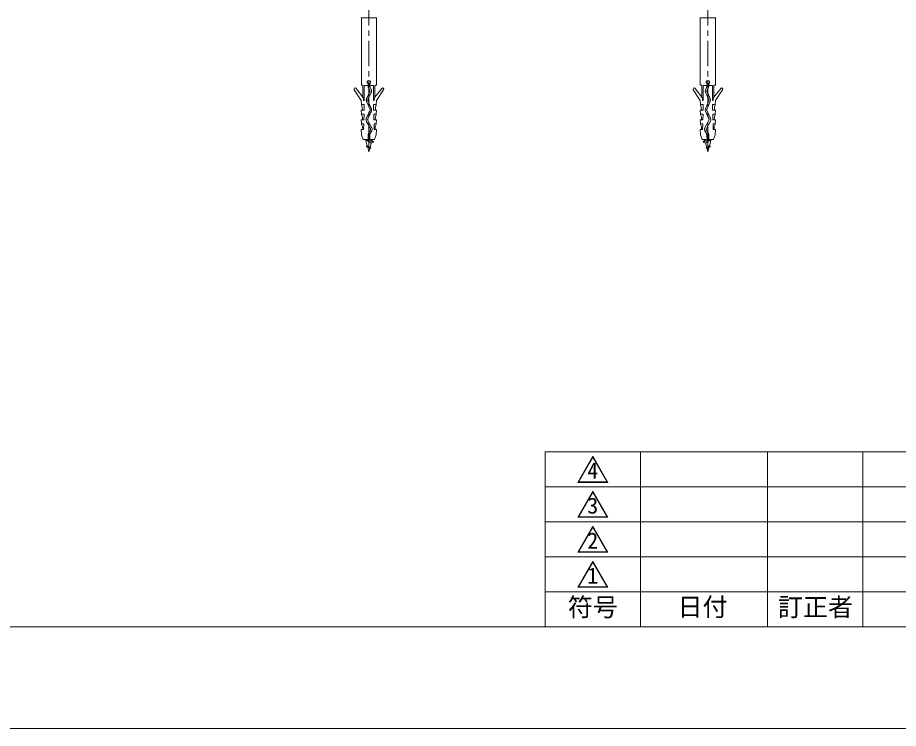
# Model space of a CAD drawing. Units: millimetres, scale not verified. Extents: x -840 to 840, y -594 to 594.
# Drawn here: x -119.9 to 226.4, y -594 to -314.4 of the extents above; entities that cross this region are included whole.
import ezdxf
from ezdxf.enums import TextEntityAlignment as Align

# ---------------------------------------------------------------- set-up
doc = ezdxf.new("R2010")
doc.units = ezdxf.units.MM
doc.header["$LTSCALE"] = 2
doc.linetypes.add('CHAIN1', pattern=[8, 5, -1, 1, -1])
for name, color, linetype, lineweight in [('0-0_輪郭線', 2, 'Continuous', 9), ('0-1_図面枠', 7, 'Continuous', 9), ('0-2_文字', 5, 'Continuous', 9), ('0-3_表題欄', 7, 'Continuous', 9), ('0-B_部材(ﾋﾞｽ類)', 7, 'Continuous', 9), ('0-C_中心線', 2, 'CHAIN1', 9)]:
    doc.layers.add(name, color=color, linetype=linetype, lineweight=lineweight)
doc.layers.add('0-4_0', color=7, linetype='Continuous')
doc.styles.add('ＭＳ ゴシック', font='')
doc.styles.get('ＭＳ ゴシック').set_extended_font_data('MS Gothic')

# ---------------------------------------------------------------- blocks, each defined once
blk = doc.blocks.new('囲い文字1')
at = {"layer": '0-2_文字'}
for p, q in [((0.038, -21.863), (-0.078, -21.863)), ((0.269, -21.463), (0.153, -21.463)), ((0.5, -21.063), (0.384, -21.063)), ((0.731, -20.663), (0.615, -20.663)), ((0.934, -20.263), (0.846, -20.263)), ((1.022, -20.263), (0.934, -20.263)), ((1.253, -20.663), (1.137, -20.663)), ((1.484, -21.063), (1.368, -21.063)), ((1.715, -21.463), (1.599, -21.463)), ((1.946, -21.863), (1.83, -21.863)), ((-1.117, -23.863), (-1.232, -23.863)), ((-0.886, -23.463), (-1.001, -23.463)), ((-0.655, -23.063), (-0.77, -23.063)), ((-0.424, -22.663), (-0.539, -22.663)), ((-0.193, -22.263), (-0.309, -22.263)), ((2.177, -22.263), (2.061, -22.263)), ((2.408, -22.663), (2.292, -22.663)), ((2.638, -23.063), (2.523, -23.063)), ((2.869, -23.463), (2.754, -23.463)), ((3.1, -23.863), (2.985, -23.863)), ((-2.272, -25.863), (-2.387, -25.863)), ((-2.041, -25.463), (-2.156, -25.463)), ((-1.81, -25.063), (-1.925, -25.063)), ((-1.579, -24.663), (-1.694, -24.663)), ((-1.348, -24.263), (-1.463, -24.263)), ((3.331, -24.263), (3.216, -24.263)), ((3.562, -24.663), (3.447, -24.663)), ((3.793, -25.063), (3.678, -25.063)), ((4.024, -25.463), (3.909, -25.463)), ((4.255, -25.863), (4.14, -25.863))]:
    blk.add_line(p, q, dxfattribs=at)
for points in [[(-2.329, -25.963), (0.934, -20.311), (0.934, -20.111), (-2.502, -26.063)], [(0.934, -20.311), (4.197, -25.963), (4.37, -26.063), (0.934, -20.111)], [(4.197, -25.963), (-2.329, -25.963), (-2.502, -26.063), (4.37, -26.063)]]:
    blk.add_lwpolyline(points, close=True, dxfattribs=at)
at = {"layer": '0-2_文字', "style": 'ＭＳ ゴシック'}
blk.add_text('1', height=3.651, dxfattribs=at).set_placement((-0.301, -26.315), align=Align.BOTTOM_LEFT)
blk = doc.blocks.new('U37')
at = {"layer": '0-4_0', "xscale": 3.446988, "yscale": 3.446988}
blk.add_blockref('囲い文字1', (8.327, 89.667), dxfattribs=at)
blk = doc.blocks.new('囲い文字2')
at = {"layer": '0-2_文字'}
for p, q in [((-13.922, 36.216), (-14.038, 36.216)), ((-13.691, 36.616), (-13.807, 36.616)), ((-13.488, 37.016), (-13.576, 37.016)), ((-13.4, 37.016), (-13.488, 37.016)), ((-13.169, 36.616), (-13.285, 36.616)), ((-12.938, 36.216), (-13.054, 36.216)), ((-15.077, 34.216), (-15.193, 34.216)), ((-14.846, 34.616), (-14.962, 34.616)), ((-14.615, 35.016), (-14.731, 35.016)), ((-14.384, 35.416), (-14.5, 35.416)), ((-14.153, 35.816), (-14.269, 35.816)), ((-12.707, 35.816), (-12.823, 35.816)), ((-12.477, 35.416), (-12.592, 35.416)), ((-12.246, 35.016), (-12.361, 35.016)), ((-12.015, 34.616), (-12.13, 34.616)), ((-11.784, 34.216), (-11.899, 34.216)), ((-16.232, 32.216), (-16.347, 32.216)), ((-16.001, 32.616), (-16.116, 32.616)), ((-15.77, 33.016), (-15.885, 33.016)), ((-15.539, 33.416), (-15.654, 33.416)), ((-15.308, 33.816), (-15.424, 33.816)), ((-11.553, 33.816), (-11.668, 33.816)), ((-11.322, 33.416), (-11.437, 33.416)), ((-11.091, 33.016), (-11.206, 33.016)), ((-10.86, 32.616), (-10.975, 32.616)), ((-10.629, 32.216), (-10.745, 32.216)), ((-16.694, 31.416), (-16.809, 31.416)), ((-16.463, 31.816), (-16.578, 31.816)), ((-10.398, 31.816), (-10.514, 31.816)), ((-10.167, 31.416), (-10.283, 31.416))]:
    blk.add_line(p, q, dxfattribs=at)
for points in [[(-16.751, 31.316), (-13.488, 36.968), (-13.488, 37.168), (-16.925, 31.216)], [(-13.488, 36.968), (-10.225, 31.316), (-10.052, 31.216), (-13.488, 37.168)], [(-10.225, 31.316), (-16.751, 31.316), (-16.925, 31.216), (-10.052, 31.216)]]:
    blk.add_lwpolyline(points, close=True, dxfattribs=at)
at = {"layer": '0-2_文字', "style": 'ＭＳ ゴシック'}
blk.add_text('2', height=3.651, dxfattribs=at).set_placement((-14.724, 30.963), align=Align.BOTTOM_LEFT)
blk = doc.blocks.new('U38')
at = {"layer": '0-4_0', "xscale": 3.446988, "yscale": 3.446988}
blk.add_blockref('囲い文字2', (58.041, -107.772), dxfattribs=at)
blk = doc.blocks.new('囲い文字3')
at = {"layer": '0-2_文字'}
for p, q in [((-5.042, 20.2), (-5.13, 20.2)), ((-4.954, 20.2), (-5.042, 20.2)), ((-6.169, 18.2), (-6.284, 18.2)), ((-5.938, 18.6), (-6.054, 18.6)), ((-5.707, 19), (-5.823, 19)), ((-5.476, 19.4), (-5.592, 19.4)), ((-5.245, 19.8), (-5.361, 19.8)), ((-4.723, 19.8), (-4.839, 19.8)), ((-4.492, 19.4), (-4.608, 19.4)), ((-4.261, 19), (-4.377, 19)), ((-4.03, 18.6), (-4.146, 18.6)), ((-3.799, 18.2), (-3.915, 18.2)), ((-7.324, 16.2), (-7.439, 16.2)), ((-7.093, 16.6), (-7.208, 16.6)), ((-6.862, 17), (-6.977, 17)), ((-6.631, 17.4), (-6.746, 17.4)), ((-6.4, 17.8), (-6.515, 17.8)), ((-3.568, 17.8), (-3.684, 17.8)), ((-3.337, 17.4), (-3.453, 17.4)), ((-3.107, 17), (-3.222, 17)), ((-2.876, 16.6), (-2.991, 16.6)), ((-2.645, 16.2), (-2.76, 16.2)), ((-8.247, 14.6), (-8.363, 14.6)), ((-8.017, 15), (-8.132, 15)), ((-7.786, 15.4), (-7.901, 15.4)), ((-7.555, 15.8), (-7.67, 15.8)), ((-2.414, 15.8), (-2.529, 15.8)), ((-2.183, 15.4), (-2.298, 15.4)), ((-1.952, 15), (-2.067, 15)), ((-1.721, 14.6), (-1.836, 14.6))]:
    blk.add_line(p, q, dxfattribs=at)
for points in [[(-8.305, 14.5), (-5.042, 20.152), (-5.042, 20.352), (-8.478, 14.4)], [(-5.042, 20.152), (-1.779, 14.5), (-1.605, 14.4), (-5.042, 20.352)], [(-1.779, 14.5), (-8.305, 14.5), (-8.478, 14.4), (-1.605, 14.4)]]:
    blk.add_lwpolyline(points, close=True, dxfattribs=at)
at = {"layer": '0-2_文字', "style": 'ＭＳ ゴシック'}
blk.add_text('3', height=3.651, dxfattribs=at).set_placement((-6.277, 14.147), align=Align.BOTTOM_LEFT)
blk = doc.blocks.new('U39')
at = {"layer": '0-4_0', "xscale": 3.446988, "yscale": 3.446988}
blk.add_blockref('囲い文字3', (28.926, -49.807), dxfattribs=at)
blk = doc.blocks.new('囲い文字4')
at = {"layer": '0-2_文字'}
for p, q in [((-5.662, 16.376), (-5.75, 16.376)), ((-5.574, 16.376), (-5.662, 16.376)), ((-6.789, 14.376), (-6.904, 14.376)), ((-6.558, 14.776), (-6.673, 14.776)), ((-6.327, 15.176), (-6.442, 15.176)), ((-6.096, 15.576), (-6.211, 15.576)), ((-5.865, 15.976), (-5.981, 15.976)), ((-5.343, 15.976), (-5.458, 15.976)), ((-5.112, 15.576), (-5.227, 15.576)), ((-4.881, 15.176), (-4.997, 15.176)), ((-4.65, 14.776), (-4.766, 14.776)), ((-4.419, 14.376), (-4.535, 14.376)), ((-7.944, 12.376), (-8.059, 12.376)), ((-7.713, 12.776), (-7.828, 12.776)), ((-7.482, 13.176), (-7.597, 13.176)), ((-7.251, 13.576), (-7.366, 13.576)), ((-7.02, 13.976), (-7.135, 13.976)), ((-4.188, 13.976), (-4.304, 13.976)), ((-3.957, 13.576), (-4.073, 13.576)), ((-3.726, 13.176), (-3.842, 13.176)), ((-3.495, 12.776), (-3.611, 12.776)), ((-3.264, 12.376), (-3.38, 12.376)), ((-8.867, 10.776), (-8.983, 10.776)), ((-8.636, 11.176), (-8.752, 11.176)), ((-8.405, 11.576), (-8.521, 11.576)), ((-8.174, 11.976), (-8.29, 11.976)), ((-3.034, 11.976), (-3.149, 11.976)), ((-2.803, 11.576), (-2.918, 11.576)), ((-2.572, 11.176), (-2.687, 11.176)), ((-2.341, 10.776), (-2.456, 10.776))]:
    blk.add_line(p, q, dxfattribs=at)
for points in [[(-8.925, 10.676), (-5.662, 16.328), (-5.662, 16.528), (-9.098, 10.576)], [(-5.662, 16.328), (-2.398, 10.676), (-2.225, 10.576), (-5.662, 16.528)], [(-2.398, 10.676), (-8.925, 10.676), (-9.098, 10.576), (-2.225, 10.576)]]:
    blk.add_lwpolyline(points, close=True, dxfattribs=at)
at = {"layer": '0-2_文字', "style": 'ＭＳ ゴシック'}
blk.add_text('4', height=3.651, dxfattribs=at).set_placement((-6.897, 10.323), align=Align.BOTTOM_LEFT)
blk = doc.blocks.new('U40')
at = {"layer": '0-4_0', "xscale": 3.446988, "yscale": 3.446988}
blk.add_blockref('囲い文字4', (31.063, -36.626), dxfattribs=at)
blk = doc.blocks.new('T16')
at = {"layer": '0-3_表題欄'}
for p, q in [((0, 137.5), (900, 137.5)), ((0, 0), (0, 137.5)), ((75, 0), (75, 137.5)), ((175, 0), (175, 137.5)), ((250, 0), (250, 137.5)), ((0, 110), (900, 110)), ((0, 82.5), (900, 82.5)), ((0, 55), (900, 55)), ((0, 27.5), (900, 27.5)), ((0, 0), (900, 0))]:
    blk.add_line(p, q, dxfattribs=at)
for name, p in [('U40', (25.953, 113.75)), ('U39', (25.953, 86.25)), ('U38', (25.953, 58.75)), ('U37', (25.953, 31.25))]:
    blk.add_blockref(name, p, dxfattribs=at)
at = {"layer": '0-3_表題欄', "style": 'ＭＳ ゴシック'}
for s, p in [('符号', (17.895, 3.902)), ('日付', (104.172, 4.044)), ('訂正者', (183.145, 3.939))]:
    blk.add_text(s, height=14.43, dxfattribs=at).set_placement(p, align=Align.BOTTOM_LEFT)

msp = doc.modelspace()

# ---------------------------------------------------------------- linework, layer by layer
at = {"layer": '0-0_輪郭線'}
msp.add_lwpolyline([(800, 554), (-800, 554), (-800, -554), (800, -554)], close=True, dxfattribs=at)
at = {"layer": '0-1_図面枠'}
msp.add_lwpolyline([(840, -594), (840, 594), (-840, 594), (-840, -594)], close=True, dxfattribs=at)
at = {"layer": '0-B_部材(ﾋﾞｽ類)'}
for p, q in [((15.238, -314.451), (21.238, -314.451)), ((154.531, -314.451), (148.531, -314.451)), ((17.89, -341.154), (17.89, -340.363)), ((17.923, -341.154), (17.923, -340.344)), ((18.575, -343.147), (17.995, -341.696)), ((18.606, -343.135), (18.035, -341.707)), ((18.554, -340.344), (18.554, -341.154)), ((18.587, -340.363), (18.587, -341.154)), ((18.611, -341.45), (19.191, -342.9)), ((18.653, -341.465), (19.222, -342.889)), ((151.117, -341.465), (150.548, -342.889)), ((151.159, -341.45), (150.579, -342.9)), ((151.164, -343.135), (151.735, -341.707)), ((151.183, -340.363), (151.183, -341.154)), ((151.195, -343.147), (151.775, -341.696)), ((151.216, -340.344), (151.216, -341.154)), ((151.847, -341.154), (151.847, -340.344)), ((151.88, -341.154), (151.88, -340.363)), ((16.059, -345.939), (15.861, -345.68)), ((17.304, -346.404), (18.571, -343.452)), ((17.334, -346.418), (18.602, -343.465)), ((19.169, -343.742), (17.821, -346.649)), ((19.199, -343.756), (17.851, -346.663)), ((20.418, -345.939), (20.616, -345.68)), ((149.352, -345.939), (149.154, -345.68)), ((150.571, -343.756), (151.919, -346.663)), ((150.601, -343.742), (151.949, -346.649)), ((152.436, -346.418), (151.168, -343.465)), ((152.466, -346.404), (151.199, -343.452)), ((153.711, -345.939), (153.909, -345.68)), ((18.671, -350.554), (17.3, -347.388)), ((18.701, -350.541), (17.331, -347.375)), ((17.813, -347.135), (19.182, -350.334)), ((17.844, -347.122), (19.212, -350.321)), ((151.926, -347.122), (150.558, -350.321)), ((151.957, -347.135), (150.588, -350.334)), ((151.069, -350.541), (152.439, -347.375)), ((151.099, -350.554), (152.47, -347.388)), ((17.213, -353.936), (18.665, -350.915)), ((17.247, -353.943), (18.695, -350.929)), ((19.174, -351.187), (17.795, -354.251)), ((19.204, -351.2), (17.825, -354.265)), ((150.566, -351.2), (151.945, -354.265)), ((150.596, -351.187), (151.975, -354.251)), ((152.523, -353.943), (151.075, -350.929)), ((152.557, -353.936), (151.105, -350.915)), ((18.798, -358.065), (17.211, -355.097)), ((18.827, -358.05), (17.241, -355.081)), ((17.834, -354.851), (19.38, -357.772)), ((17.862, -354.834), (19.41, -357.757)), ((151.908, -354.834), (150.36, -357.757)), ((151.936, -354.851), (150.39, -357.772)), ((150.943, -358.05), (152.529, -355.081)), ((150.972, -358.065), (152.559, -355.097)), ((18.064, -359.926), (18.792, -358.608)), ((18.093, -359.942), (18.821, -358.625)), ((19.38, -358.891), (18.654, -360.258)), ((19.409, -358.907), (18.684, -360.274)), ((150.361, -358.907), (151.086, -360.274)), ((150.39, -358.891), (151.116, -360.258)), ((151.677, -359.942), (150.949, -358.625)), ((151.706, -359.926), (150.978, -358.608)), ((16.945, -362.334), (19.155, -363.739)), ((17.065, -362.334), (20.076, -363.385)), ((17.352, -362.334), (20.076, -363.285)), ((17.882, -360.632), (17.915, -360.632)), ((17.902, -362.334), (17.882, -360.632)), ((18.562, -360.632), (18.595, -360.632)), ((18.595, -360.632), (18.575, -362.334)), ((19.531, -362.334), (19.445, -362.655)), ((152.705, -362.334), (149.694, -363.385)), ((152.418, -362.334), (149.694, -363.285)), ((150.238, -362.334), (150.324, -362.655)), ((152.824, -362.334), (150.615, -363.739)), ((151.208, -360.632), (151.175, -360.632)), ((151.175, -360.632), (151.195, -362.334)), ((151.888, -360.632), (151.855, -360.632)), ((151.868, -362.334), (151.888, -360.632)), ((17.29, -365.111), (18.93, -365.682)), ((17.29, -365.211), (18.93, -365.782)), ((17.605, -364.796), (18.697, -365.449)), ((17.765, -365.393), (18.571, -365.92)), ((152.48, -365.111), (150.84, -365.682)), ((152.48, -365.211), (150.84, -365.782)), ((152.165, -364.796), (151.073, -365.449)), ((152.005, -365.393), (151.199, -365.92))]:
    msp.add_line(p, q, dxfattribs=at)
for points in [[(15.696, -340.989), (15.488, -340.942), (15.416, -340.907), (15.345, -340.907), (15.274, -340.871), (15.256, -340.871), (15.256, -314.534)], [(21.22, -314.534), (21.22, -340.871), (21.203, -340.871), (21.132, -340.907), (21.06, -340.907), (20.989, -340.942), (20.781, -340.989)], [(148.549, -314.534), (148.549, -340.871), (148.567, -340.871), (148.638, -340.907), (148.709, -340.907), (148.781, -340.942), (148.989, -340.989)], [(154.074, -340.989), (154.282, -340.942), (154.354, -340.907), (154.425, -340.907), (154.496, -340.871), (154.514, -340.871), (154.514, -314.534)], [(23.987, -342.748), (21.238, -346.945), (21.15, -348.545), (20.083, -348.545), (20.083, -350.767), (21.238, -350.767), (21.15, -352.385), (20.136, -352.385), (20.207, -354.59), (21.238, -354.59), (21.15, -356.207), (20.278, -356.207), (20.35, -358.43), (21.238, -358.43), (21.131, -360.57), (20.488, -362.334), (15.988, -362.334), (15.346, -360.57), (15.238, -358.43), (16.127, -358.43), (16.198, -356.207), (15.327, -356.207), (15.238, -354.59), (16.27, -354.59), (16.341, -352.385), (15.327, -352.385), (15.238, -350.767), (16.394, -350.767), (16.394, -348.545), (15.327, -348.545), (15.238, -346.945), (12.49, -342.748)], [(13.213, -342.215), (15.861, -345.68), (15.861, -341.191)], [(17.89, -341.083), (16.394, -341.083), (16.394, -346.945), (16.127, -346.945), (16.127, -346.192)], [(18.587, -341.083), (20.083, -341.083), (20.083, -346.945), (20.349, -346.945), (20.349, -346.192)], [(20.616, -341.191), (20.616, -345.68), (23.264, -342.215)], [(145.783, -342.748), (148.531, -346.945), (148.62, -348.545), (149.687, -348.545), (149.687, -350.767), (148.531, -350.767), (148.62, -352.385), (149.634, -352.385), (149.563, -354.59), (148.531, -354.59), (148.62, -356.207), (149.491, -356.207), (149.42, -358.43), (148.531, -358.43), (148.639, -360.57), (149.281, -362.334), (153.781, -362.334), (154.424, -360.57), (154.531, -358.43), (153.643, -358.43), (153.571, -356.207), (154.443, -356.207), (154.531, -354.59), (153.5, -354.59), (153.429, -352.385), (154.443, -352.385), (154.531, -350.767), (153.376, -350.767), (153.376, -348.545), (154.443, -348.545), (154.531, -346.945), (157.28, -342.748)], [(149.154, -341.191), (149.154, -345.68), (146.506, -342.215)], [(151.183, -341.083), (149.687, -341.083), (149.687, -346.945), (149.421, -346.945), (149.421, -346.192)], [(151.88, -341.083), (153.376, -341.083), (153.376, -346.945), (153.642, -346.945), (153.642, -346.192)], [(156.557, -342.215), (153.909, -345.68), (153.909, -341.191)], [(15.327, -348.545), (15.327, -348.794), (15.63, -349.559), (15.665, -350.767)], [(21.15, -348.545), (21.15, -348.794), (20.847, -349.559), (20.812, -350.767)], [(148.62, -348.545), (148.62, -348.794), (148.923, -349.559), (148.958, -350.767)], [(154.443, -348.545), (154.443, -348.794), (154.14, -349.559), (154.105, -350.767)], [(15.718, -354.59), (15.701, -353.381), (15.327, -352.581), (15.327, -352.385)], [(20.758, -354.59), (20.776, -353.381), (21.15, -352.581), (21.15, -352.385)], [(149.011, -354.59), (148.994, -353.381), (148.62, -352.581), (148.62, -352.385)], [(154.051, -354.59), (154.069, -353.381), (154.443, -352.581), (154.443, -352.385)], [(15.327, -356.207), (15.327, -356.385), (15.772, -357.221), (15.79, -358.43)], [(21.15, -356.207), (21.15, -356.385), (20.705, -357.221), (20.687, -358.43)], [(148.62, -356.207), (148.62, -356.385), (149.065, -357.221), (149.083, -358.43)], [(154.443, -356.207), (154.443, -356.385), (153.998, -357.221), (153.98, -358.43)], [(19.024, -362.334), (19.445, -362.655), (20.076, -363.285), (20.076, -363.385), (19.155, -363.739), (18.697, -365.449), (18.93, -365.682), (18.93, -365.782), (18.571, -365.92), (18.238, -367.16), (17.765, -365.393), (17.29, -365.211), (17.29, -365.111), (17.605, -364.796), (16.945, -362.334)], [(18.562, -362.334), (18.562, -361.357), (17.915, -361.357), (17.915, -362.334)], [(150.746, -362.334), (150.324, -362.655), (149.694, -363.285), (149.694, -363.385), (150.615, -363.739), (151.073, -365.449), (150.84, -365.682), (150.84, -365.782), (151.199, -365.92), (151.531, -367.16), (152.005, -365.393), (152.48, -365.211), (152.48, -365.111), (152.165, -364.796), (152.824, -362.334)], [(151.208, -362.334), (151.208, -361.357), (151.855, -361.357), (151.855, -362.334)]]:
    msp.add_lwpolyline(points, dxfattribs=at)
for centre, radius, start, end in [((15.056, -314.534), 0.2, 0, 45), ((21.42, -314.534), 0.2, 135, 180), ((148.349, -314.534), 0.2, 0, 45), ((154.714, -314.534), 0.2, 135, 180), ((18.238, -339.775), 0.683, 300.64443, 239.35557), ((18.238, -339.775), 0.65, 298.99242, 241.00758), ((151.531, -339.775), 0.683, 300.64443, 239.35557), ((151.531, -339.775), 0.65, 298.99242, 241.00758), ((12.856, -342.487), 0.449, 37.38183, 215.39037), ((15.654, -341.191), 0.207, 0, 78.37519), ((19.35, -341.154), 1.46, 180, 201.80677), ((19.35, -341.154), 1.427, 180, 202.80926), ((19.35, -341.154), 0.796, 180, 201.80677), ((19.35, -341.154), 0.763, 180, 204.02488), ((20.823, -341.191), 0.207, 101.62481, 180), ((23.621, -342.487), 0.449, 324.60963, 142.61817), ((146.149, -342.487), 0.449, 37.38183, 215.39037), ((148.947, -341.191), 0.207, 0, 78.37519), ((150.42, -341.154), 0.763, 335.97512, 0), ((150.42, -341.154), 0.796, 338.19323, 0), ((150.42, -341.154), 1.427, 337.19074, 0), ((150.42, -341.154), 1.46, 338.19323, 0), ((154.116, -341.191), 0.207, 101.62481, 180), ((156.914, -342.487), 0.449, 324.60963, 142.61817), ((15.627, -346.192), 0.5, 0, 30.42714), ((18.205, -343.295), 0.398, 336.76335, 21.80677), ((18.205, -343.295), 0.431, 336.76335, 21.79863), ((18.205, -343.295), 1.062, 335.12729, 21.82813), ((18.205, -343.295), 1.095, 335.12729, 21.7854), ((20.849, -346.192), 0.5, 149.57286, 180), ((148.921, -346.192), 0.5, 0, 30.42714), ((151.565, -343.295), 1.095, 158.2146, 204.87271), ((151.565, -343.295), 1.062, 158.17187, 204.87271), ((151.565, -343.295), 0.431, 158.20137, 203.23665), ((151.565, -343.295), 0.398, 158.19323, 203.23665), ((154.142, -346.192), 0.5, 149.57286, 180), ((18.427, -346.9), 1.228, 156.1713, 203.41182), ((18.427, -346.9), 1.194, 156.1713, 203.41182), ((18.362, -346.9), 0.597, 155.12729, 203.15958), ((18.362, -346.9), 0.564, 155.12729, 203.15958), ((151.407, -346.9), 0.564, 336.84042, 24.87271), ((151.407, -346.9), 0.597, 336.84042, 24.87271), ((151.343, -346.9), 1.194, 336.58818, 23.8287), ((151.343, -346.9), 1.228, 336.58818, 23.8287), ((18.276, -350.728), 0.431, 334.33266, 23.72188), ((18.276, -350.728), 0.465, 334.33266, 23.72188), ((18.205, -350.751), 1.062, 335.77806, 23.15958), ((18.205, -350.751), 1.095, 335.77806, 23.15958), ((151.565, -350.751), 1.095, 156.84042, 204.22194), ((151.565, -350.751), 1.062, 156.84042, 204.22194), ((151.494, -350.728), 0.465, 156.27812, 205.66734), ((151.494, -350.728), 0.431, 156.27812, 205.66734), ((18.294, -354.518), 1.228, 151.72501, 208.14051), ((18.294, -354.518), 1.194, 151.21205, 208.14075), ((18.329, -354.518), 0.597, 153.40833, 213.92435), ((18.329, -354.518), 0.564, 153.33961, 214.09914), ((151.441, -354.518), 0.564, 325.90086, 26.66039), ((151.441, -354.518), 0.597, 326.07565, 26.59167), ((151.476, -354.518), 1.194, 331.85925, 28.78795), ((151.476, -354.518), 1.228, 331.85949, 28.27499), ((19.342, -360.632), 1.46, 151.08802, 180), ((19.342, -360.632), 1.427, 151.08803, 180), ((18.301, -358.331), 0.564, 330.56891, 28.12344), ((18.301, -358.331), 0.597, 330.58068, 28.12344), ((18.325, -358.331), 1.194, 332.04844, 27.90101), ((18.325, -358.331), 1.228, 332.04844, 27.90101), ((151.445, -358.331), 1.228, 152.09899, 207.95156), ((151.445, -358.331), 1.194, 152.09899, 207.95156), ((151.469, -358.331), 0.597, 151.87656, 209.41932), ((151.469, -358.331), 0.564, 151.87656, 209.43109), ((150.428, -360.632), 1.427, 0, 28.91197), ((150.428, -360.632), 1.46, 0, 28.91198), ((19.358, -360.632), 0.796, 152.04844, 180), ((19.358, -360.632), 0.763, 152.04844, 180), ((150.412, -360.632), 0.763, 0, 27.95156), ((150.412, -360.632), 0.796, 0, 27.95156)]:
    msp.add_arc(centre, radius, start, end, dxfattribs=at)
at = {"layer": '0-C_中心線'}
for p, q in [((151.531, -365.504), (151.531, -301.269)), ((18.238, -365.504), (18.238, -301.806))]:
    msp.add_line(p, q, dxfattribs=at)

# ---------------------------------------------------------------- block references
at = {"layer": '0-3_表題欄', "xscale": 0.5, "yscale": 0.5}
msp.add_blockref('T16', (87.5, -554), dxfattribs=at)

doc.saveas('drawing.dxf')
